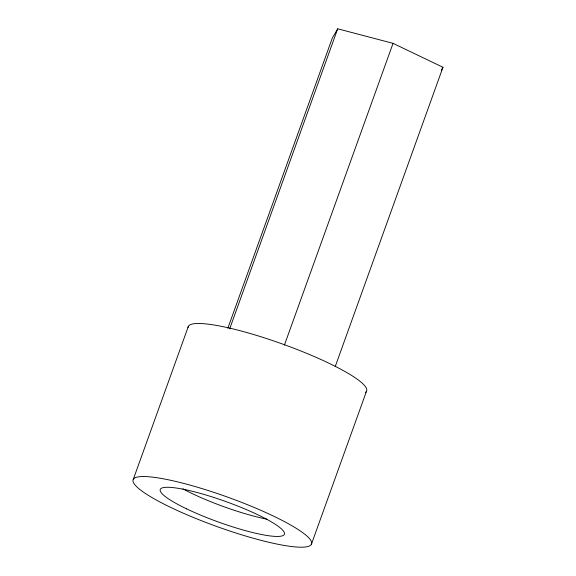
<?xml version="1.0" encoding="UTF-8"?>
<svg xmlns="http://www.w3.org/2000/svg" width="576" height="576" viewBox="0 0 576 576"><rect width="100%" height="100%" fill="white"/><g stroke="black" fill="none" stroke-linecap="round" stroke-linejoin="round"><path stroke-width="0.86" d="M133.301 479.318L188.402 326.282M227.851 328.212L332.266 38.196L337.694 28.8L393.048 43.344L442.973 67.284L335.21 366.602M229.63 328.961L337.694 28.8M284.371 345.197L393.048 43.344M311.35 544.406A94.831 15.653 19.8 0 0 184.694 483.667A94.831 15.653 19.8 0 0 170.935 507.514A94.831 15.653 19.8 0 0 311.35 544.406L366.451 391.37M441.302 70.178L442.973 67.284M188.042 327.607A94.831 15.653 19.8 0 1 285.372 345.06A94.831 15.653 19.8 0 1 365.422 392.443M266.933 519.185A65.966 10.886 19.8 0 1 182.844 488.837M186.574 508.838A65.966 10.886 19.8 0 0 284.256 534.506A65.966 10.886 19.8 0 0 196.15 492.25A65.966 10.886 19.8 0 0 186.574 508.838"/></g></svg>
